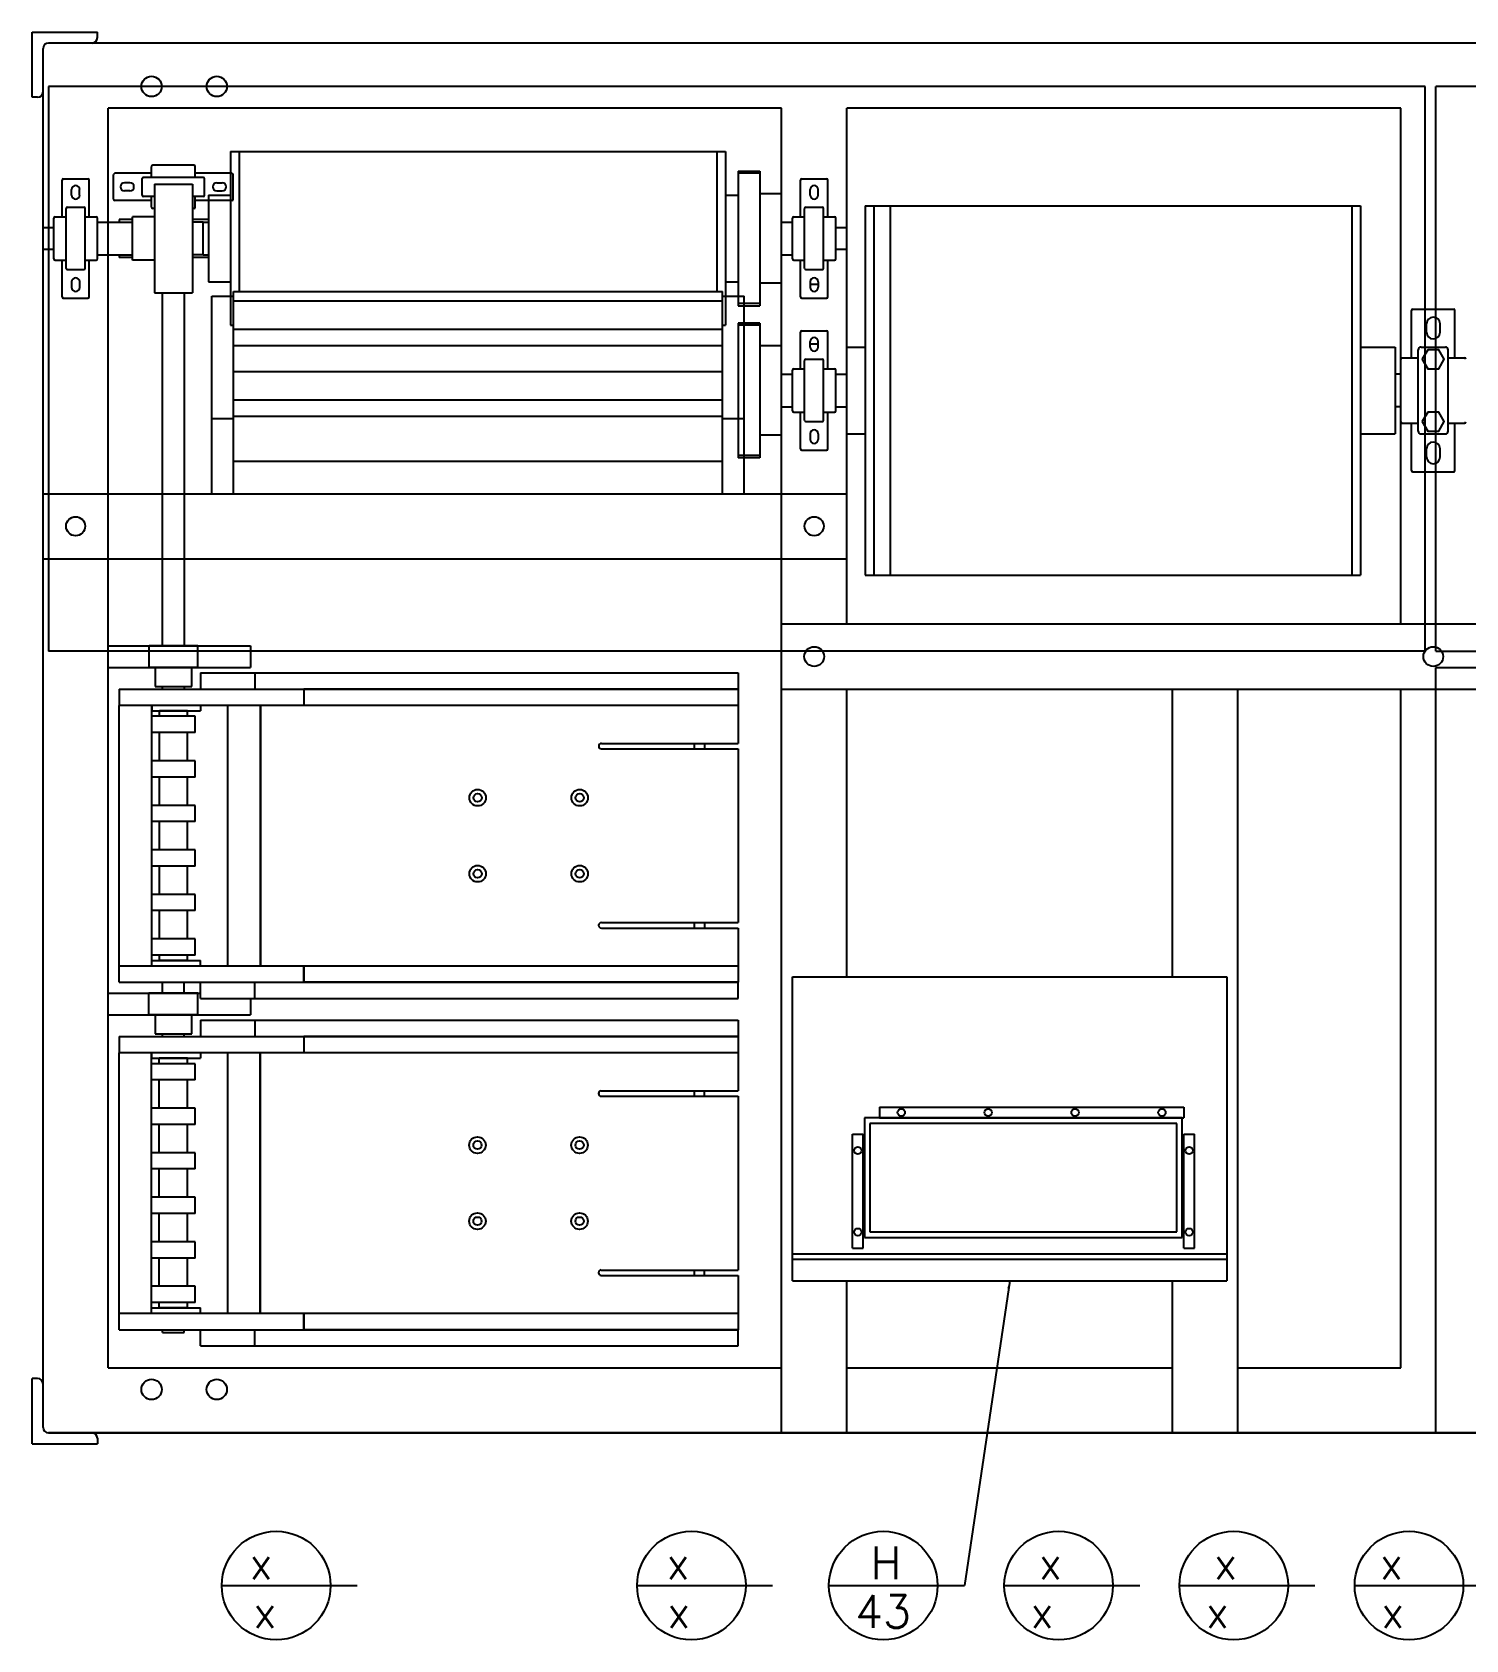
# Model space of a CAD drawing. Extents: x 1 to 153, y 1 to 83.
# Drawn here: x 42.18 to 75.18, y 46.05 to 83.07 of the extents above; entities that cross this region are included whole.
import ezdxf

# ---------------------------------------------------------------- set-up
doc = ezdxf.new("R2010")
doc.units = 0
doc.header["$MEASUREMENT"] = 0
for name, color, linetype in [('HATCH', 2, 'CONTINUOUS'), ('OBJECT', 3, 'CONTINUOUS'), ('TEXT', 2, 'CONTINUOUS')]:
    doc.layers.add(name, color=color, linetype=linetype)
doc.styles.add('SIMPLEX', font='SIMPLEX')
doc.dimstyles.get("Standard").update_dxf_attribs({"dimtxt": 0.18, "dimasz": 0.18, "dimexe": 0.18, "dimexo": 0.0625, "dimgap": 0.09, "dimtad": 0, "dimtih": 1, "dimtoh": 1, "dimdec": 4, "dimzin": 0, "dimdsep": 46, "dimtxsty": 'STANDARD', "dimcen": 0.09, "dimadec": 0, "dimazin": 0, "dimtfac": 1, "dimtdec": 4, "dimtofl": 0, "dimtmove": 0, "dimatfit": 3, "dimfxl": 1, "dimtolj": 1, "dimtzin": 0, "dimarcsym": 0})

msp = doc.modelspace()

# ---------------------------------------------------------------- linework, layer by layer
at = {"layer": 'HATCH'}
for p, q in [((74.247, 81.82), (42.56, 81.82)), ((42.56, 81.82), (42.56, 68.818)), ((74.247, 68.818), (74.247, 81.82)), ((74.497, 68.818), (74.497, 81.82)), ((104.31, 81.82), (74.497, 81.82)), ((74.247, 68.818), (42.56, 68.818)), ((74.497, 68.818), (104.31, 68.818)), ((74.497, 68.443), (104.31, 68.443)), ((74.497, 50.819), (74.497, 68.443))]:
    msp.add_line(p, q, dxfattribs=at)
at = {"layer": 'OBJECT'}
for p, q in [((42.185, 81.569), (42.185, 83.069)), ((42.185, 83.069), (43.685, 83.069)), ((43.685, 82.944), (43.685, 83.069)), ((42.435, 50.944), (42.435, 82.694)), ((104.31, 82.819), (42.56, 82.819)), ((42.31, 81.569), (42.185, 81.569)), ((43.935, 52.319), (43.935, 81.319)), ((59.435, 81.319), (43.935, 81.319)), ((59.435, 50.819), (59.435, 81.319)), ((73.685, 81.319), (60.935, 81.319)), ((60.935, 69.443), (60.935, 81.319)), ((73.685, 69.443), (73.685, 81.319)), ((44.935, 79.726), (44.935, 79.977)), ((45.905, 80.007), (44.965, 80.007)), ((45.935, 79.726), (45.935, 79.977)), ((46.747, 80.319), (58.147, 80.319)), ((46.747, 80.319), (46.747, 76.319)), ((46.947, 80.319), (46.947, 77.097)), ((57.947, 80.319), (57.947, 77.097)), ((58.147, 80.319), (58.147, 76.319)), ((42.872, 78.819), (42.872, 79.664)), ((42.902, 79.694), (43.467, 79.694)), ((43.497, 78.819), (43.497, 79.664)), ((44.06, 79.224), (44.06, 79.789)), ((44.935, 79.819), (44.09, 79.819)), ((44.435, 79.601), (44.31, 79.601)), ((44.716, 79.318), (44.716, 79.696)), ((46.123, 79.726), (44.746, 79.726)), ((46.78, 79.819), (45.935, 79.819)), ((46.153, 79.318), (46.153, 79.696)), ((46.435, 79.601), (46.56, 79.601)), ((46.81, 79.224), (46.81, 79.789)), ((58.435, 79.869), (58.935, 79.869)), ((58.435, 79.869), (58.435, 76.769)), ((58.935, 79.819), (58.435, 79.819)), ((58.935, 79.869), (58.935, 76.769)), ((59.872, 78.819), (59.872, 79.664)), ((59.902, 79.694), (60.467, 79.694)), ((60.497, 78.819), (60.497, 79.664)), ((43.091, 79.319), (43.091, 79.444)), ((43.278, 79.319), (43.278, 79.444)), ((44.435, 79.413), (44.31, 79.413)), ((44.997, 79.288), (44.746, 79.288)), ((44.935, 79.037), (44.935, 79.288)), ((44.997, 79.569), (45.872, 79.569)), ((44.997, 79.569), (44.997, 77.069)), ((45.872, 79.569), (45.872, 77.069)), ((46.123, 79.288), (45.872, 79.288)), ((45.935, 79.037), (45.935, 79.288)), ((46.247, 79.319), (46.247, 77.319)), ((46.247, 79.319), (46.747, 79.319)), ((46.435, 79.413), (46.56, 79.413)), ((58.147, 79.319), (58.435, 79.319)), ((59.435, 79.349), (58.935, 79.349)), ((60.091, 79.319), (60.091, 79.444)), ((60.278, 79.319), (60.278, 79.444)), ((42.966, 77.631), (42.966, 79.008)), ((42.996, 79.038), (43.373, 79.038)), ((43.403, 77.631), (43.403, 79.008)), ((44.935, 79.194), (44.09, 79.194)), ((44.997, 79.007), (44.965, 79.007)), ((45.905, 79.007), (45.872, 79.007)), ((46.78, 79.194), (45.935, 79.194)), ((59.966, 77.631), (59.966, 79.008)), ((59.996, 79.038), (60.373, 79.038)), ((60.403, 77.631), (60.403, 79.008)), ((61.36, 79.069), (72.76, 79.069)), ((61.36, 79.069), (61.36, 70.569)), ((61.56, 79.069), (61.56, 70.569)), ((61.935, 79.069), (61.935, 70.569)), ((72.56, 79.069), (72.56, 70.569)), ((72.76, 79.069), (72.76, 70.569)), ((42.435, 78.569), (42.685, 78.569)), ((42.685, 77.849), (42.685, 78.789)), ((42.715, 78.819), (42.966, 78.819)), ((43.403, 78.819), (43.655, 78.819)), ((43.685, 77.849), (43.685, 78.789)), ((43.685, 78.694), (44.497, 78.694)), ((44.497, 78.757), (44.185, 78.757)), ((44.185, 78.757), (44.185, 78.694)), ((44.997, 78.819), (44.497, 78.819)), ((44.497, 77.819), (44.497, 78.819)), ((46.247, 78.757), (45.872, 78.757)), ((46.122, 78.694), (45.872, 78.694)), ((46.122, 77.944), (46.122, 78.694)), ((46.122, 78.694), (46.247, 78.694)), ((59.435, 78.694), (59.685, 78.694)), ((59.685, 77.849), (59.685, 78.789)), ((59.715, 78.819), (59.966, 78.819)), ((60.403, 78.819), (60.655, 78.819)), ((60.685, 77.849), (60.685, 78.789)), ((60.685, 78.569), (60.935, 78.569)), ((42.435, 78.069), (42.685, 78.069)), ((42.715, 77.819), (42.966, 77.819)), ((42.872, 76.974), (42.872, 77.819)), ((43.403, 77.819), (43.655, 77.819)), ((43.497, 76.974), (43.497, 77.819)), ((43.685, 77.944), (44.497, 77.944)), ((44.185, 77.944), (44.185, 77.882)), ((44.497, 77.882), (44.185, 77.882)), ((44.997, 77.819), (44.497, 77.819)), ((46.122, 77.944), (45.872, 77.944)), ((46.247, 77.882), (45.872, 77.882)), ((46.122, 77.944), (46.247, 77.944)), ((59.435, 77.944), (59.685, 77.944)), ((59.715, 77.819), (59.966, 77.819)), ((59.872, 76.974), (59.872, 77.819)), ((60.403, 77.819), (60.655, 77.819)), ((60.497, 76.974), (60.497, 77.819)), ((60.685, 78.069), (60.935, 78.069)), ((42.996, 77.601), (43.373, 77.601)), ((59.996, 77.601), (60.373, 77.601)), ((43.091, 77.319), (43.091, 77.194)), ((43.278, 77.319), (43.278, 77.194)), ((44.997, 77.069), (45.872, 77.069)), ((45.188, 68.942), (45.188, 77.069)), ((45.688, 68.942), (45.688, 77.069)), ((46.247, 77.319), (46.747, 77.319)), ((46.822, 77.097), (58.072, 77.097)), ((46.822, 72.443), (46.822, 77.097)), ((58.072, 72.443), (58.072, 77.097)), ((58.147, 77.319), (58.435, 77.319)), ((59.435, 77.289), (58.935, 77.289)), ((60.091, 77.319), (60.091, 77.194)), ((60.278, 77.257), (60.091, 77.257)), ((60.278, 77.319), (60.278, 77.194)), ((42.902, 76.944), (43.467, 76.944)), ((46.322, 72.443), (46.322, 76.987)), ((46.322, 76.987), (46.822, 76.987)), ((46.822, 76.88), (58.072, 76.88)), ((58.072, 76.987), (58.572, 76.987)), ((58.935, 76.819), (58.435, 76.819)), ((58.435, 76.769), (58.935, 76.769)), ((58.572, 72.443), (58.572, 76.987)), ((59.902, 76.944), (60.467, 76.944)), ((73.935, 75.569), (73.935, 76.664)), ((73.965, 76.694), (74.905, 76.694)), ((74.935, 75.569), (74.935, 76.664)), ((46.747, 76.319), (46.822, 76.319)), ((58.072, 76.319), (58.147, 76.319)), ((58.935, 76.369), (58.435, 76.369)), ((58.435, 76.369), (58.435, 73.269)), ((58.935, 76.319), (58.435, 76.319)), ((58.935, 76.319), (58.435, 76.319)), ((58.935, 76.369), (58.935, 73.269)), ((74.278, 76.163), (74.278, 76.351)), ((74.591, 76.163), (74.591, 76.351)), ((46.822, 76.231), (58.072, 76.231)), ((59.872, 75.319), (59.872, 76.164)), ((59.902, 76.194), (60.467, 76.194)), ((60.091, 75.819), (60.091, 75.944)), ((60.278, 75.819), (60.278, 75.944)), ((60.497, 75.319), (60.497, 76.164)), ((46.822, 75.856), (58.072, 75.856)), ((59.435, 75.849), (58.935, 75.849)), ((59.996, 75.538), (60.373, 75.538)), ((60.278, 75.882), (60.091, 75.882)), ((60.935, 75.819), (61.36, 75.819)), ((72.76, 75.819), (73.56, 75.819)), ((73.56, 75.819), (73.56, 73.819)), ((73.685, 74.099), (73.685, 75.539)), ((73.715, 75.569), (74.091, 75.569)), ((74.091, 73.882), (74.091, 75.757)), ((74.153, 75.819), (74.716, 75.819)), ((74.778, 73.882), (74.778, 75.757)), ((74.778, 75.569), (75.155, 75.569)), ((46.822, 75.255), (58.072, 75.255)), ((59.435, 75.194), (59.685, 75.194)), ((59.685, 74.349), (59.685, 75.289)), ((59.715, 75.319), (59.966, 75.319)), ((59.966, 74.131), (59.966, 75.508)), ((60.403, 74.131), (60.403, 75.508)), ((60.403, 75.319), (60.655, 75.319)), ((60.685, 74.349), (60.685, 75.289)), ((60.685, 75.194), (60.935, 75.194)), ((73.685, 75.194), (73.56, 75.194)), ((46.822, 74.606), (58.072, 74.606)), ((59.435, 74.444), (59.685, 74.444)), ((60.685, 74.444), (60.935, 74.444)), ((73.685, 74.444), (73.56, 74.444)), ((46.322, 74.177), (46.822, 74.177)), ((46.822, 74.231), (58.072, 74.231)), ((58.072, 74.177), (58.572, 74.177)), ((59.715, 74.319), (59.966, 74.319)), ((59.872, 73.474), (59.872, 74.319)), ((59.996, 74.101), (60.373, 74.101)), ((60.403, 74.319), (60.655, 74.319)), ((60.497, 73.474), (60.497, 74.319)), ((73.715, 74.069), (74.091, 74.069)), ((73.935, 72.974), (73.935, 74.069)), ((74.778, 74.069), (75.155, 74.069)), ((74.935, 72.974), (74.935, 74.069)), ((59.435, 73.789), (58.935, 73.789)), ((60.091, 73.819), (60.091, 73.694)), ((60.278, 73.819), (60.278, 73.694)), ((60.935, 73.819), (61.36, 73.819)), ((72.76, 73.819), (73.56, 73.819)), ((74.153, 73.819), (74.716, 73.819)), ((58.935, 73.319), (58.435, 73.319)), ((59.902, 73.444), (60.467, 73.444)), ((74.278, 73.288), (74.278, 73.476)), ((74.591, 73.288), (74.591, 73.476)), ((46.822, 73.193), (58.072, 73.193)), ((58.935, 73.269), (58.435, 73.269)), ((73.965, 72.944), (74.905, 72.944)), ((42.435, 72.443), (60.935, 72.443)), ((46.322, 72.443), (58.572, 72.443)), ((42.435, 70.943), (60.935, 70.943)), ((61.36, 70.569), (72.76, 70.569)), ((59.435, 69.443), (96.435, 69.443)), ((43.935, 68.942), (47.213, 68.942)), ((46, 68.942), (44.875, 68.942)), ((44.875, 68.442), (44.875, 68.942)), ((45.688, 68.942), (45.188, 68.942)), ((46, 68.442), (46, 68.942)), ((47.213, 68.942), (47.213, 68.442)), ((43.935, 68.442), (47.213, 68.442)), ((46, 68.442), (44.875, 68.442)), ((45.016, 68.442), (45.016, 68.005)), ((45.86, 68.005), (45.86, 68.442)), ((46.063, 68.317), (58.438, 68.317)), ((46.063, 68.317), (46.063, 67.942)), ((46.172, 68.317), (46.172, 68.302)), ((47.313, 68.317), (47.313, 67.942)), ((47.797, 68.317), (47.797, 68.302)), ((58.438, 68.317), (58.438, 67.942)), ((44.188, 67.942), (48.438, 67.942)), ((44.188, 67.942), (44.188, 67.567)), ((44.813, 67.942), (46.063, 67.942)), ((45.016, 68.005), (45.86, 68.005)), ((45.016, 67.942), (45.86, 67.942)), ((45.188, 67.942), (45.188, 68.005)), ((45.688, 67.942), (45.688, 68.005)), ((46.063, 68.067), (46.063, 67.942)), ((46.063, 67.942), (58.438, 67.942)), ((46.313, 67.942), (46.563, 67.942)), ((47.438, 67.942), (58.438, 67.942)), ((47.938, 67.942), (48.188, 67.942)), ((58.438, 67.942), (48.438, 67.942)), ((48.438, 67.942), (48.438, 67.567)), ((48.438, 67.942), (48.438, 67.567)), ((48.438, 67.942), (48.438, 67.692)), ((58.438, 67.942), (58.438, 67.567)), ((58.438, 67.942), (58.438, 66.693)), ((59.435, 67.943), (96.435, 67.943)), ((60.935, 61.319), (60.935, 67.943)), ((68.435, 67.943), (69.935, 67.943)), ((68.435, 61.319), (68.435, 67.943)), ((69.935, 50.819), (69.935, 67.943)), ((73.685, 52.319), (73.685, 67.943)), ((44.188, 61.567), (44.188, 67.567)), ((58.438, 67.567), (44.188, 67.567)), ((44.938, 67.567), (44.188, 67.567)), ((44.938, 61.567), (44.938, 67.567)), ((44.938, 67.567), (44.938, 67.442)), ((44.938, 67.442), (46.063, 67.442)), ((45.113, 67.317), (45.113, 67.442)), ((45.763, 67.442), (45.113, 67.442)), ((45.763, 67.317), (45.763, 67.442)), ((46.063, 67.567), (46.063, 67.442)), ((46.688, 61.567), (46.688, 67.567)), ((47.438, 67.567), (46.688, 67.567)), ((47.438, 67.567), (47.438, 61.567)), ((47.438, 61.567), (47.438, 67.567)), ((44.938, 66.942), (44.938, 67.317)), ((45.938, 67.317), (44.938, 67.317)), ((45.938, 66.942), (45.938, 67.317)), ((45.938, 66.942), (44.938, 66.942)), ((45.113, 66.292), (45.113, 66.942)), ((45.763, 66.292), (45.763, 66.942)), ((55.288, 66.693), (58.438, 66.693)), ((57.434, 66.568), (57.434, 66.693)), ((57.665, 66.568), (57.665, 66.693)), ((44.938, 65.917), (44.938, 66.292)), ((45.938, 66.292), (44.938, 66.292)), ((45.938, 65.917), (45.938, 66.292)), ((55.288, 66.568), (58.438, 66.568)), ((55.288, 66.568), (55.516, 66.568)), ((55.288, 66.568), (55.516, 66.568)), ((58.438, 66.568), (58.438, 62.567)), ((45.938, 65.917), (44.938, 65.917)), ((45.113, 65.267), (45.113, 65.917)), ((45.763, 65.267), (45.763, 65.917)), ((44.938, 64.892), (44.938, 65.267)), ((45.938, 65.267), (44.938, 65.267)), ((45.938, 64.892), (45.938, 65.267)), ((45.938, 64.892), (44.938, 64.892)), ((45.113, 64.242), (45.113, 64.892)), ((45.763, 64.242), (45.763, 64.892)), ((44.938, 63.867), (44.938, 64.242)), ((45.938, 64.242), (44.938, 64.242)), ((45.938, 63.867), (45.938, 64.242)), ((45.938, 63.867), (44.938, 63.867)), ((45.113, 63.217), (45.113, 63.867)), ((45.763, 63.217), (45.763, 63.867)), ((45.938, 63.217), (44.938, 63.217)), ((44.938, 62.842), (44.938, 63.217)), ((45.938, 62.842), (45.938, 63.217)), ((45.938, 62.842), (44.938, 62.842)), ((45.113, 62.192), (45.113, 62.842)), ((45.763, 62.192), (45.763, 62.842)), ((55.286, 62.567), (58.438, 62.567)), ((55.286, 62.567), (55.514, 62.567)), ((55.286, 62.567), (55.514, 62.567)), ((57.434, 62.442), (57.434, 62.567)), ((57.665, 62.442), (57.665, 62.567)), ((44.938, 61.817), (44.938, 62.192)), ((45.938, 62.192), (44.938, 62.192)), ((45.938, 61.817), (45.938, 62.192)), ((55.286, 62.442), (58.438, 62.442)), ((55.286, 62.442), (55.514, 62.442)), ((55.286, 62.442), (55.514, 62.442)), ((58.438, 62.442), (58.438, 61.192)), ((58.438, 61.567), (44.188, 61.567)), ((44.188, 61.192), (44.188, 61.567)), ((45.938, 61.817), (44.938, 61.817)), ((44.938, 61.567), (44.938, 61.692)), ((44.938, 61.692), (46.063, 61.692)), ((45.113, 61.692), (45.113, 61.817)), ((45.763, 61.692), (45.113, 61.692)), ((45.763, 61.692), (45.763, 61.817)), ((46.063, 61.567), (46.063, 61.692)), ((48.438, 61.567), (48.438, 61.192)), ((48.438, 61.192), (48.438, 61.567)), ((58.438, 61.567), (58.438, 61.192)), ((44.188, 61.192), (58.438, 61.192)), ((44.813, 61.192), (45.188, 61.192)), ((45.185, 60.944), (45.185, 61.192)), ((45.685, 60.944), (45.685, 61.192)), ((45.688, 61.192), (46.063, 61.192)), ((46.063, 61.192), (58.438, 61.192)), ((46.063, 60.817), (46.063, 61.192)), ((47.313, 60.817), (47.313, 61.192)), ((47.553, 61.192), (48.053, 61.192)), ((48.438, 61.192), (48.438, 61.442)), ((58.438, 61.192), (48.438, 61.192)), ((58.438, 60.817), (58.438, 61.192)), ((59.685, 61.319), (69.685, 61.319)), ((59.685, 54.319), (59.685, 61.319)), ((69.685, 61.319), (69.685, 54.319)), ((43.935, 60.944), (46.063, 60.944)), ((44.872, 60.444), (44.872, 60.944)), ((45.997, 60.944), (44.872, 60.944)), ((45.685, 60.944), (45.185, 60.944)), ((45.997, 60.444), (45.997, 60.944)), ((46.063, 60.817), (58.438, 60.817)), ((47.21, 60.817), (47.21, 60.444)), ((43.935, 60.444), (47.21, 60.444)), ((45.997, 60.444), (44.872, 60.444)), ((45.013, 60.444), (45.013, 60.006)), ((45.857, 60.006), (45.857, 60.444)), ((45.013, 60.006), (45.857, 60.006)), ((45.185, 59.944), (45.185, 60.006)), ((45.685, 59.944), (45.685, 60.006)), ((46.06, 60.319), (58.435, 60.319)), ((46.06, 60.319), (46.06, 59.944)), ((46.06, 60.069), (46.06, 59.944)), ((46.169, 60.319), (46.169, 60.303)), ((47.31, 60.319), (47.31, 59.944)), ((47.794, 60.319), (47.794, 60.303)), ((58.435, 60.319), (58.435, 59.944)), ((44.185, 59.944), (48.435, 59.944)), ((44.185, 59.944), (44.185, 59.569)), ((44.81, 59.944), (46.06, 59.944)), ((45.013, 59.944), (45.857, 59.944)), ((46.06, 59.944), (58.435, 59.944)), ((46.31, 59.944), (46.56, 59.944)), ((47.435, 59.944), (58.435, 59.944)), ((47.935, 59.944), (48.185, 59.944)), ((58.435, 59.944), (48.435, 59.944)), ((48.435, 59.944), (48.435, 59.569)), ((48.435, 59.944), (48.435, 59.569)), ((48.435, 59.944), (48.435, 59.694)), ((58.435, 59.944), (58.435, 59.569)), ((58.435, 59.944), (58.435, 58.694)), ((58.435, 59.569), (44.185, 59.569)), ((44.185, 53.569), (44.185, 59.569)), ((44.935, 59.569), (44.185, 59.569)), ((44.935, 53.569), (44.935, 59.569)), ((44.935, 59.569), (44.935, 59.444)), ((44.935, 59.444), (46.06, 59.444)), ((45.935, 59.319), (44.935, 59.319)), ((44.935, 58.944), (44.935, 59.319)), ((45.76, 59.444), (45.11, 59.444)), ((45.11, 59.319), (45.11, 59.444)), ((45.76, 59.319), (45.76, 59.444)), ((45.935, 58.944), (45.935, 59.319)), ((46.06, 59.569), (46.06, 59.444)), ((47.435, 59.569), (46.685, 59.569)), ((46.685, 53.569), (46.685, 59.569)), ((47.435, 53.569), (47.435, 59.569)), ((47.435, 59.569), (47.435, 53.569)), ((45.935, 58.944), (44.935, 58.944)), ((45.11, 58.294), (45.11, 58.944)), ((45.76, 58.294), (45.76, 58.944)), ((55.284, 58.694), (58.435, 58.694)), ((55.284, 58.569), (58.435, 58.569)), ((55.284, 58.569), (55.512, 58.569)), ((55.284, 58.569), (55.512, 58.569)), ((57.431, 58.569), (57.431, 58.694)), ((57.662, 58.569), (57.662, 58.694)), ((58.435, 58.569), (58.435, 54.568)), ((45.935, 58.294), (44.935, 58.294)), ((44.935, 57.919), (44.935, 58.294)), ((45.935, 57.919), (45.935, 58.294)), ((61.69, 58.319), (68.69, 58.319)), ((61.69, 58.319), (61.69, 58.069)), ((68.69, 58.319), (68.69, 58.069)), ((45.935, 57.919), (44.935, 57.919)), ((45.11, 57.269), (45.11, 57.919)), ((45.76, 57.269), (45.76, 57.919)), ((68.656, 58.069), (61.343, 58.069)), ((61.343, 58.069), (61.343, 55.319)), ((68.531, 57.944), (61.468, 57.944)), ((61.468, 57.944), (61.468, 55.444)), ((61.69, 58.069), (68.69, 58.069)), ((68.531, 55.444), (68.531, 57.944)), ((68.656, 55.319), (68.656, 58.069)), ((61.065, 55.069), (61.065, 57.694)), ((61.065, 57.694), (61.315, 57.694)), ((61.315, 55.069), (61.315, 57.694)), ((68.69, 55.069), (68.69, 57.694)), ((68.69, 57.694), (68.94, 57.694)), ((68.94, 55.069), (68.94, 57.694)), ((45.935, 57.269), (44.935, 57.269)), ((44.935, 56.894), (44.935, 57.269)), ((45.935, 56.894), (45.935, 57.269)), ((45.935, 56.894), (44.935, 56.894)), ((45.11, 56.244), (45.11, 56.894)), ((45.76, 56.244), (45.76, 56.894)), ((45.935, 56.244), (44.935, 56.244)), ((44.935, 55.869), (44.935, 56.244)), ((45.935, 55.869), (45.935, 56.244)), ((45.935, 55.869), (44.935, 55.869)), ((45.11, 55.219), (45.11, 55.869)), ((45.76, 55.219), (45.76, 55.869)), ((45.935, 55.219), (44.935, 55.219)), ((44.935, 54.844), (44.935, 55.219)), ((45.935, 54.844), (45.935, 55.219)), ((61.343, 55.319), (68.656, 55.319)), ((61.468, 55.444), (68.531, 55.444)), ((45.935, 54.844), (44.935, 54.844)), ((45.11, 54.194), (45.11, 54.844)), ((45.76, 54.194), (45.76, 54.844)), ((59.685, 54.944), (69.685, 54.944)), ((59.685, 54.819), (69.685, 54.819)), ((61.065, 55.069), (61.315, 55.069)), ((68.69, 55.069), (68.94, 55.069)), ((55.282, 54.568), (58.435, 54.568)), ((55.282, 54.568), (55.51, 54.568)), ((55.282, 54.568), (55.51, 54.568)), ((55.282, 54.443), (58.435, 54.443)), ((55.282, 54.443), (55.51, 54.443)), ((55.282, 54.443), (55.51, 54.443)), ((57.431, 54.443), (57.431, 54.568)), ((57.662, 54.443), (57.662, 54.568)), ((58.435, 54.443), (58.435, 53.194)), ((45.935, 54.194), (44.935, 54.194)), ((44.935, 53.819), (44.935, 54.194)), ((45.935, 53.819), (45.935, 54.194)), ((59.685, 54.319), (69.685, 54.319)), ((60.935, 50.819), (60.935, 54.319)), ((68.435, 50.819), (68.435, 54.319)), ((45.935, 53.819), (44.935, 53.819)), ((44.935, 53.694), (46.06, 53.694)), ((44.935, 53.569), (44.935, 53.694)), ((45.11, 53.694), (45.11, 53.819)), ((45.76, 53.694), (45.11, 53.694)), ((45.76, 53.694), (45.76, 53.819)), ((46.06, 53.569), (46.06, 53.694)), ((58.435, 53.569), (44.185, 53.569)), ((44.185, 53.194), (44.185, 53.569)), ((48.435, 53.569), (48.435, 53.194)), ((48.435, 53.194), (48.435, 53.569)), ((48.435, 53.194), (48.435, 53.444)), ((58.435, 53.569), (58.435, 53.194)), ((44.185, 53.194), (45.185, 53.194)), ((44.81, 53.194), (45.185, 53.194)), ((45.185, 53.194), (45.685, 53.194)), ((45.185, 53.131), (45.685, 53.131)), ((45.685, 53.194), (48.435, 53.194)), ((45.685, 53.194), (46.06, 53.194)), ((46.06, 53.194), (58.435, 53.194)), ((46.06, 52.819), (46.06, 53.194)), ((47.31, 52.819), (47.31, 53.194)), ((47.435, 53.194), (58.435, 53.194)), ((47.55, 53.194), (48.05, 53.194)), ((58.435, 53.194), (48.435, 53.194)), ((58.435, 52.819), (58.435, 53.194)), ((46.06, 52.819), (58.435, 52.819)), ((43.935, 52.319), (59.435, 52.319)), ((60.935, 52.319), (68.435, 52.319)), ((69.935, 52.319), (73.685, 52.319)), ((42.31, 52.069), (42.185, 52.069)), ((42.185, 50.569), (42.185, 52.069)), ((42.185, 50.569), (42.185, 52.069)), ((104.31, 50.819), (42.56, 50.819)), ((42.56, 50.819), (104.31, 50.819)), ((42.185, 50.569), (43.685, 50.569)), ((42.185, 50.569), (43.685, 50.569)), ((43.685, 50.694), (43.685, 50.569)), ((43.685, 50.694), (43.685, 50.569))]:
    msp.add_line(p, q, dxfattribs=at)
for points in [[(74.308, 75.757), (74.182, 75.538), (74.308, 75.319), (74.561, 75.319), (74.687, 75.538), (74.561, 75.757)], [(74.308, 74.319), (74.182, 74.101), (74.308, 73.882), (74.561, 73.882), (74.687, 74.101), (74.561, 74.319)]]:
    msp.add_lwpolyline(points, close=True, dxfattribs=at)
for points in [[(51.272, 56.089, 0.174337), (51.272, 56.089)], [(51.329, 56.089, 0.134745), (51.329, 56.089)], [(51.517, 56.089, 0.042416), (51.517, 56.089)], [(51.88, 56.089, 0.151439), (51.88, 56.089)], [(52.011, 56.089, 0.177686), (52.011, 56.089)]]:
    msp.add_lwpolyline(points, format="xyb", dxfattribs=at)
for points in [[(45.185, 53.131), (45.185, 53.194)], [(45.685, 53.131), (45.685, 53.194)]]:
    msp.add_lwpolyline(points, dxfattribs=at)
for centre, radius in [((44.934, 81.819), 0.234), ((46.434, 81.819), 0.234), ((43.185, 71.693), 0.219), ((60.185, 71.693), 0.219), ((60.185, 68.693), 0.227), ((60.185, 68.693), 0.227), ((74.435, 68.693), 0.227), ((52.438, 65.442), 0.19), ((52.438, 65.442), 0.0955), ((54.788, 65.442), 0.19), ((54.788, 65.442), 0.0955), ((52.438, 63.692), 0.19), ((52.438, 63.692), 0.0955), ((54.788, 63.692), 0.19), ((54.788, 63.692), 0.0955), ((62.19, 58.194), 0.085), ((64.19, 58.194), 0.085), ((66.19, 58.194), 0.085), ((68.19, 58.194), 0.085), ((52.435, 57.444), 0.19), ((52.435, 57.444), 0.0955), ((54.784, 57.444), 0.19), ((54.784, 57.444), 0.0955), ((61.19, 57.322), 0.085), ((68.815, 57.322), 0.085), ((52.435, 55.693), 0.19), ((52.435, 55.693), 0.0955), ((54.784, 55.693), 0.19), ((54.784, 55.693), 0.0955), ((61.19, 55.442), 0.085), ((68.815, 55.442), 0.085), ((44.934, 51.819), 0.234), ((46.434, 51.819), 0.234)]:
    msp.add_circle(centre, radius, dxfattribs=at)
for centre, radius, start, end in [((43.56, 82.944), 0.125, 270, 0), ((42.56, 82.694), 0.125, 90, 180), ((42.31, 81.694), 0.125, 270, 0), ((44.965, 79.977), 0.03, 90, 180), ((45.905, 79.977), 0.03, 0, 90), ((42.902, 79.664), 0.03, 90, 180), ((43.467, 79.664), 0.03, 0, 90), ((44.09, 79.789), 0.03, 90, 180), ((44.31, 79.507), 0.0937, 90, 270), ((44.435, 79.507), 0.0937, 270, 90), ((44.746, 79.696), 0.03, 90, 180), ((46.123, 79.696), 0.03, 0, 90), ((46.435, 79.507), 0.0937, 90, 270), ((46.56, 79.507), 0.0937, 270, 90), ((46.78, 79.789), 0.03, 0, 90), ((59.902, 79.664), 0.03, 90, 180), ((60.467, 79.664), 0.03, 0, 90), ((43.185, 79.444), 0.0937, 0, 180), ((43.185, 79.319), 0.0937, 180, 0), ((44.09, 79.224), 0.03, 180, 270), ((44.746, 79.318), 0.03, 180, 270), ((46.123, 79.318), 0.03, 270, 0), ((46.78, 79.224), 0.03, 270, 0), ((60.185, 79.444), 0.0937, 0, 180), ((60.185, 79.319), 0.0937, 180, 0), ((42.996, 79.008), 0.03, 90, 180), ((43.373, 79.008), 0.03, 0, 90), ((44.965, 79.037), 0.03, 180, 270), ((45.905, 79.037), 0.03, 270, 0), ((59.996, 79.008), 0.03, 90, 180), ((60.373, 79.008), 0.03, 0, 90), ((42.715, 78.789), 0.03, 90, 180), ((43.655, 78.789), 0.03, 0, 90), ((59.715, 78.789), 0.03, 90, 180), ((60.655, 78.789), 0.03, 0, 90), ((42.715, 77.849), 0.03, 180, 270), ((43.655, 77.849), 0.03, 270, 0), ((59.715, 77.849), 0.03, 180, 270), ((60.655, 77.849), 0.03, 270, 0), ((42.996, 77.631), 0.03, 180, 270), ((43.185, 77.319), 0.0937, 0, 180), ((43.373, 77.631), 0.03, 270, 0), ((59.996, 77.631), 0.03, 180, 270), ((60.185, 77.319), 0.0937, 0, 180), ((60.373, 77.631), 0.03, 270, 0), ((43.185, 77.194), 0.0937, 180, 0), ((60.185, 77.194), 0.0937, 180, 0), ((42.902, 76.974), 0.03, 180, 270), ((43.467, 76.974), 0.03, 270, 0), ((59.902, 76.974), 0.03, 180, 270), ((60.467, 76.974), 0.03, 270, 0), ((73.965, 76.664), 0.03, 90, 180), ((74.905, 76.664), 0.03, 0, 90), ((74.435, 76.351), 0.156, 0, 180), ((59.902, 76.164), 0.03, 90, 180), ((60.185, 75.944), 0.0937, 0, 180), ((60.467, 76.164), 0.03, 0, 90), ((74.435, 76.163), 0.156, 180, 0), ((59.996, 75.508), 0.03, 90, 180), ((60.185, 75.819), 0.0937, 180, 0), ((60.373, 75.508), 0.03, 0, 90), ((73.715, 75.539), 0.03, 90, 180), ((74.153, 75.757), 0.0625, 90, 180), ((74.716, 75.757), 0.0625, 0, 90), ((75.155, 75.539), 0.03, 0, 90), ((59.715, 75.289), 0.03, 90, 180), ((60.655, 75.289), 0.03, 0, 90), ((59.715, 74.349), 0.03, 180, 270), ((59.996, 74.131), 0.03, 180, 270), ((60.373, 74.131), 0.03, 270, 0), ((60.655, 74.349), 0.03, 270, 0), ((73.715, 74.099), 0.03, 180, 270), ((75.155, 74.099), 0.03, 270, 0), ((60.185, 73.819), 0.0937, 0, 180), ((60.185, 73.694), 0.0937, 180, 0), ((74.153, 73.882), 0.0625, 180, 270), ((74.716, 73.882), 0.0625, 270, 0), ((59.902, 73.474), 0.03, 180, 270), ((60.467, 73.474), 0.03, 270, 0), ((74.435, 73.476), 0.156, 0, 180), ((73.965, 72.974), 0.03, 180, 270), ((74.435, 73.288), 0.156, 180, 0), ((74.905, 72.974), 0.03, 270, 0), ((55.288, 66.63), 0.0625, 90, 270), ((55.286, 62.505), 0.0625, 90, 270), ((55.284, 58.631), 0.0625, 90, 270), ((55.282, 54.506), 0.0625, 90, 270), ((42.31, 51.944), 0.125, 0, 90), ((42.56, 50.944), 0.125, 180, 270), ((42.56, 50.944), 0.125, 180, 270), ((43.56, 50.694), 0.125, 0, 90), ((43.56, 50.694), 0.125, 0, 90)]:
    msp.add_arc(centre, radius, start, end, dxfattribs=at)
at = {"layer": 'TEXT'}
for p, q in [((46.551, 47.303), (49.668, 47.303)), ((56.11, 47.303), (59.228, 47.303)), ((60.526, 47.303), (63.644, 47.303)), ((64.56, 47.303), (67.678, 47.303)), ((68.593, 47.303), (71.711, 47.303)), ((72.627, 47.303), (75.745, 47.303))]:
    msp.add_line(p, q, dxfattribs=at)
for centre in [(47.801, 47.303), (57.36, 47.303), (61.776, 47.303), (65.81, 47.303), (69.843, 47.303), (73.877, 47.303)]:
    msp.add_circle(centre, 1.25, dxfattribs=at)

# ---------------------------------------------------------------- texts
at = {"layer": 'TEXT', "style": 'SIMPLEX'}
for s, p in [('H', (61.487, 47.453)), ('x', (47.184, 47.453)), ('x', (56.779, 47.453)), ('x', (65.35, 47.453)), ('x', (69.383, 47.453)), ('x', (73.197, 47.453)), ('43', (61.128, 46.329)), ('x', (47.271, 46.329)), ('x', (56.794, 46.329)), ('x', (65.161, 46.329)), ('x', (69.195, 46.329)), ('x', (73.228, 46.329))]:
    msp.add_text(s, height=0.75, dxfattribs=at).set_placement(p)

# ---------------------------------------------------------------- leaders
at = {"layer": 'TEXT'}
msp.add_leader([(64.685, 54.319), (63.644, 47.303)], dimstyle='STANDARD', override={"dimtxt": 0.1, "dimexo": 0.063, "dimgap": 0.1, "dimcen": 0.1, "dimclrd": 256, "dimclre": 256, "dimclrt": 256, "dimtfac": 0.8}, dxfattribs=at)

doc.saveas('drawing.dxf')
